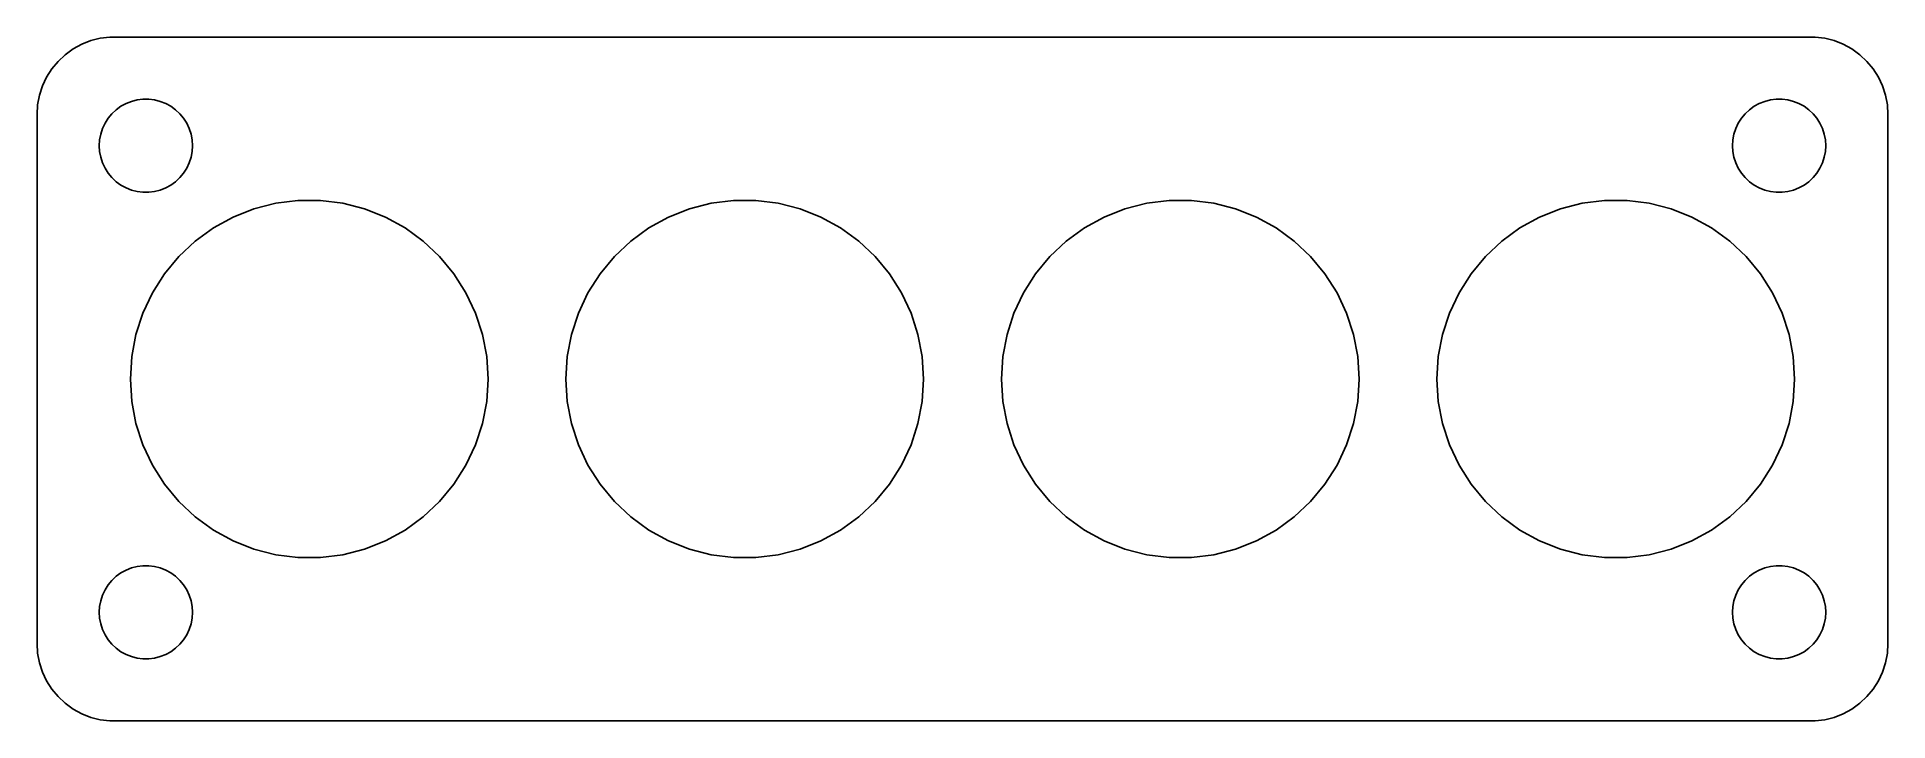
# Model space of a CAD drawing. Header units: metres. Extents: x -60 to 60, y 32 to 76.
import ezdxf

# ---------------------------------------------------------------- set-up
doc = ezdxf.new("R2010")
doc.units = ezdxf.units.M

msp = doc.modelspace()

# ---------------------------------------------------------------- linework, layer by layer
for p, q in [((-57.1791, 75.2216), (-57.6871, 74.8526)), ((-56.6289, 75.5241), (-57.1791, 75.2216)), ((-56.0451, 75.7553), (-56.6289, 75.5241)), ((-55.4369, 75.9114), (-56.0451, 75.7553)), ((-54.8139, 75.9901), (-55.4369, 75.9114)), ((54.8139, 75.9901), (-54.8139, 75.9901)), ((55.4369, 75.9114), (54.8139, 75.9901)), ((56.0451, 75.7553), (55.4369, 75.9114)), ((56.6289, 75.5241), (56.0451, 75.7553)), ((57.1791, 75.2216), (56.6289, 75.5241)), ((57.6871, 74.8526), (57.1791, 75.2216)), ((-58.5451, 73.9389), (-58.8815, 73.4088)), ((-58.1448, 74.4227), (-58.5451, 73.9389)), ((-57.6871, 74.8526), (-58.1448, 74.4227)), ((58.1448, 74.4227), (57.6871, 74.8526)), ((58.5451, 73.9389), (58.1448, 74.4227)), ((58.8815, 73.4088), (58.5451, 73.9389)), ((-59.1489, 72.8406), (-59.3429, 72.2434)), ((-58.8815, 73.4088), (-59.1489, 72.8406)), ((59.1489, 72.8406), (58.8815, 73.4088)), ((59.3429, 72.2434), (59.1489, 72.8406)), ((-59.4606, 71.6267), (-59.5, 71)), ((-59.3429, 72.2434), (-59.4606, 71.6267)), ((-54.4123, 71.3115), (-54.1075, 71.533)), ((-54.1075, 71.533), (-53.7773, 71.7145)), ((-53.7773, 71.7145), (-53.427, 71.8532)), ((-53.427, 71.8532), (-53.0621, 71.9469)), ((-53.0621, 71.9469), (-52.6884, 71.9941)), ((-52.6884, 71.9941), (-52.3116, 71.9941)), ((-52.3116, 71.9941), (-51.9379, 71.9469)), ((-51.9379, 71.9469), (-51.5729, 71.8532)), ((-51.5729, 71.8532), (-51.2227, 71.7145)), ((-51.2227, 71.7145), (-50.8925, 71.533)), ((-50.8925, 71.533), (-50.5877, 71.3115)), ((50.5877, 71.3115), (50.8925, 71.533)), ((50.8925, 71.533), (51.2227, 71.7145)), ((51.2227, 71.7145), (51.5729, 71.8532)), ((51.5729, 71.8532), (51.9379, 71.9469)), ((51.9379, 71.9469), (52.3116, 71.9941)), ((52.3116, 71.9941), (52.6884, 71.9941)), ((52.6884, 71.9941), (53.0621, 71.9469)), ((53.0621, 71.9469), (53.427, 71.8532)), ((53.427, 71.8532), (53.7773, 71.7145)), ((53.7773, 71.7145), (54.1075, 71.533)), ((54.1075, 71.533), (54.4123, 71.3115)), ((59.4606, 71.6267), (59.3429, 72.2434)), ((59.5, 71), (59.4606, 71.6267)), ((-59.5, 71), (-59.5, 37)), ((-55.2893, 70.1044), (-55.1289, 70.4453)), ((-55.1289, 70.4453), (-54.927, 70.7634)), ((-54.927, 70.7634), (-54.6869, 71.0536)), ((-54.6869, 71.0536), (-54.4123, 71.3115)), ((-50.5877, 71.3115), (-50.3131, 71.0536)), ((-50.3131, 71.0536), (-50.0729, 70.7634)), ((-50.0729, 70.7634), (-49.8711, 70.4453)), ((-49.8711, 70.4453), (-49.7107, 70.1044)), ((49.7107, 70.1044), (49.8711, 70.4453)), ((49.8711, 70.4453), (50.0729, 70.7634)), ((50.0729, 70.7634), (50.3131, 71.0536)), ((50.3131, 71.0536), (50.5877, 71.3115)), ((54.4123, 71.3115), (54.6869, 71.0536)), ((54.6869, 71.0536), (54.927, 70.7634)), ((54.927, 70.7634), (55.1289, 70.4453)), ((55.1289, 70.4453), (55.2893, 70.1044)), ((59.5, 37), (59.5, 71)), ((-55.5, 69), (-55.4763, 69.376)), ((-55.4763, 69.376), (-55.4057, 69.7461)), ((-55.4057, 69.7461), (-55.2893, 70.1044)), ((-49.7107, 70.1044), (-49.5942, 69.7461)), ((-49.5942, 69.7461), (-49.5237, 69.376)), ((-49.5237, 69.376), (-49.5, 69)), ((49.5, 69), (49.5237, 69.376)), ((49.5237, 69.376), (49.5942, 69.7461)), ((49.5942, 69.7461), (49.7107, 70.1044)), ((55.2893, 70.1044), (55.4057, 69.7461)), ((55.4057, 69.7461), (55.4763, 69.376)), ((55.4763, 69.376), (55.5, 69)), ((-55.4763, 68.624), (-55.5, 69)), ((-55.4057, 68.2539), (-55.4763, 68.624)), ((-55.2893, 67.8956), (-55.4057, 68.2539)), ((-55.1289, 67.5547), (-55.2893, 67.8956)), ((-49.7107, 67.8956), (-49.8711, 67.5547)), ((-49.5942, 68.2539), (-49.7107, 67.8956)), ((-49.5237, 68.624), (-49.5942, 68.2539)), ((-49.5, 69), (-49.5237, 68.624)), ((49.5237, 68.624), (49.5, 69)), ((49.5942, 68.2539), (49.5237, 68.624)), ((49.7107, 67.8956), (49.5942, 68.2539)), ((49.8711, 67.5547), (49.7107, 67.8956)), ((55.2893, 67.8956), (55.1289, 67.5547)), ((55.4057, 68.2539), (55.2893, 67.8956)), ((55.4763, 68.624), (55.4057, 68.2539)), ((55.5, 69), (55.4763, 68.624)), ((-54.927, 67.2366), (-55.1289, 67.5547)), ((-54.6869, 66.9464), (-54.927, 67.2366)), ((-54.4123, 66.6884), (-54.6869, 66.9464)), ((-54.1075, 66.467), (-54.4123, 66.6884)), ((-50.5877, 66.6884), (-50.8925, 66.467)), ((-50.3131, 66.9464), (-50.5877, 66.6884)), ((-50.0729, 67.2366), (-50.3131, 66.9464)), ((-49.8711, 67.5547), (-50.0729, 67.2366)), ((50.0729, 67.2366), (49.8711, 67.5547)), ((50.3131, 66.9464), (50.0729, 67.2366)), ((50.5877, 66.6884), (50.3131, 66.9464)), ((50.8925, 66.467), (50.5877, 66.6884)), ((54.4123, 66.6884), (54.1075, 66.467)), ((54.6869, 66.9464), (54.4123, 66.6884)), ((54.927, 67.2366), (54.6869, 66.9464)), ((55.1289, 67.5547), (54.927, 67.2366)), ((-53.7773, 66.2855), (-54.1075, 66.467)), ((-53.427, 66.1468), (-53.7773, 66.2855)), ((-53.0621, 66.0531), (-53.427, 66.1468)), ((-52.6884, 66.0059), (-53.0621, 66.0531)), ((-52.3116, 66.0059), (-52.6884, 66.0059)), ((-51.9379, 66.0531), (-52.3116, 66.0059)), ((-51.5729, 66.1468), (-51.9379, 66.0531)), ((-51.2227, 66.2855), (-51.5729, 66.1468)), ((-50.8925, 66.467), (-51.2227, 66.2855)), ((-44.1549, 65.2963), (-42.7221, 65.4773)), ((-42.7221, 65.4773), (-41.2779, 65.4773)), ((-41.2779, 65.4773), (-39.8451, 65.2963)), ((-16.1549, 65.2963), (-14.7221, 65.4773)), ((-14.7221, 65.4773), (-13.2779, 65.4773)), ((-13.2779, 65.4773), (-11.8451, 65.2963)), ((11.8451, 65.2963), (13.2779, 65.4773)), ((13.2779, 65.4773), (14.7221, 65.4773)), ((14.7221, 65.4773), (16.1549, 65.2963)), ((39.8451, 65.2963), (41.2779, 65.4773)), ((41.2779, 65.4773), (42.7221, 65.4773)), ((42.7221, 65.4773), (44.1549, 65.2963)), ((51.2227, 66.2855), (50.8925, 66.467)), ((51.5729, 66.1468), (51.2227, 66.2855)), ((51.9379, 66.0531), (51.5729, 66.1468)), ((52.3116, 66.0059), (51.9379, 66.0531)), ((52.6884, 66.0059), (52.3116, 66.0059)), ((53.0621, 66.0531), (52.6884, 66.0059)), ((53.427, 66.1468), (53.0621, 66.0531)), ((53.7773, 66.2855), (53.427, 66.1468)), ((54.1075, 66.467), (53.7773, 66.2855)), ((-48.162, 63.7098), (-46.8965, 64.4055)), ((-46.8965, 64.4055), (-45.5537, 64.9371)), ((-45.5537, 64.9371), (-44.1549, 65.2963)), ((-39.8451, 65.2963), (-38.4463, 64.9371)), ((-38.4463, 64.9371), (-37.1035, 64.4055)), ((-37.1035, 64.4055), (-35.838, 63.7098)), ((-20.162, 63.7098), (-18.8965, 64.4055)), ((-18.8965, 64.4055), (-17.5537, 64.9371)), ((-17.5537, 64.9371), (-16.1549, 65.2963)), ((-11.8451, 65.2963), (-10.4463, 64.9371)), ((-10.4463, 64.9371), (-9.10353, 64.4055)), ((-9.10353, 64.4055), (-7.83798, 63.7098)), ((7.83798, 63.7098), (9.10353, 64.4055)), ((9.10353, 64.4055), (10.4463, 64.9371)), ((10.4463, 64.9371), (11.8451, 65.2963)), ((16.1549, 65.2963), (17.5537, 64.9371)), ((17.5537, 64.9371), (18.8965, 64.4055)), ((18.8965, 64.4055), (20.162, 63.7098)), ((35.838, 63.7098), (37.1035, 64.4055)), ((37.1035, 64.4055), (38.4463, 64.9371)), ((38.4463, 64.9371), (39.8451, 65.2963)), ((44.1549, 65.2963), (45.5537, 64.9371)), ((45.5537, 64.9371), (46.8965, 64.4055)), ((46.8965, 64.4055), (48.162, 63.7098)), ((-49.3304, 62.8609), (-48.162, 63.7098)), ((-35.838, 63.7098), (-34.6696, 62.8609)), ((-21.3304, 62.8609), (-20.162, 63.7098)), ((-7.83798, 63.7098), (-6.66962, 62.8609)), ((6.66962, 62.8609), (7.83798, 63.7098)), ((20.162, 63.7098), (21.3304, 62.8609)), ((34.6696, 62.8609), (35.838, 63.7098)), ((48.162, 63.7098), (49.3304, 62.8609)), ((-50.3831, 61.8723), (-49.3304, 62.8609)), ((-34.6696, 62.8609), (-33.6169, 61.8723)), ((-22.3831, 61.8723), (-21.3304, 62.8609)), ((-6.66962, 62.8609), (-5.61685, 61.8723)), ((5.61685, 61.8723), (6.66962, 62.8609)), ((21.3304, 62.8609), (22.3831, 61.8723)), ((33.6169, 61.8723), (34.6696, 62.8609)), ((49.3304, 62.8609), (50.3831, 61.8723)), ((-52.0775, 59.5402), (-51.3037, 60.7595)), ((-51.3037, 60.7595), (-50.3831, 61.8723)), ((-33.6169, 61.8723), (-32.6963, 60.7595)), ((-32.6963, 60.7595), (-31.9225, 59.5402)), ((-24.0775, 59.5402), (-23.3037, 60.7595)), ((-23.3037, 60.7595), (-22.3831, 61.8723)), ((-5.61685, 61.8723), (-4.6963, 60.7595)), ((-4.6963, 60.7595), (-3.92247, 59.5402)), ((3.92247, 59.5402), (4.6963, 60.7595)), ((4.6963, 60.7595), (5.61685, 61.8723)), ((22.3831, 61.8723), (23.3037, 60.7595)), ((23.3037, 60.7595), (24.0775, 59.5402)), ((31.9225, 59.5402), (32.6963, 60.7595)), ((32.6963, 60.7595), (33.6169, 61.8723)), ((50.3831, 61.8723), (51.3037, 60.7595)), ((51.3037, 60.7595), (52.0775, 59.5402)), ((-52.6924, 58.2334), (-52.0775, 59.5402)), ((-31.9225, 59.5402), (-31.3076, 58.2334)), ((-24.6924, 58.2334), (-24.0775, 59.5402)), ((-3.92247, 59.5402), (-3.30756, 58.2334)), ((3.30756, 58.2334), (3.92247, 59.5402)), ((24.0775, 59.5402), (24.6924, 58.2334)), ((31.3076, 58.2334), (31.9225, 59.5402)), ((52.0775, 59.5402), (52.6924, 58.2334)), ((-53.1387, 56.8599), (-52.6924, 58.2334)), ((-31.3076, 58.2334), (-30.8613, 56.8599)), ((-25.1387, 56.8599), (-24.6924, 58.2334)), ((-3.30756, 58.2334), (-2.86128, 56.8599)), ((2.86128, 56.8599), (3.30756, 58.2334)), ((24.6924, 58.2334), (25.1387, 56.8599)), ((30.8613, 56.8599), (31.3076, 58.2334)), ((52.6924, 58.2334), (53.1387, 56.8599)), ((-53.4093, 55.4413), (-53.1387, 56.8599)), ((-30.8613, 56.8599), (-30.5907, 55.4413)), ((-25.4093, 55.4413), (-25.1387, 56.8599)), ((-2.86128, 56.8599), (-2.59067, 55.4413)), ((2.59067, 55.4413), (2.86128, 56.8599)), ((25.1387, 56.8599), (25.4093, 55.4413)), ((30.5907, 55.4413), (30.8613, 56.8599)), ((53.1387, 56.8599), (53.4093, 55.4413)), ((-53.5, 54), (-53.4093, 55.4413)), ((-30.5907, 55.4413), (-30.5, 54)), ((-25.5, 54), (-25.4093, 55.4413)), ((-2.59067, 55.4413), (-2.5, 54)), ((2.5, 54), (2.59067, 55.4413)), ((25.4093, 55.4413), (25.5, 54)), ((30.5, 54), (30.5907, 55.4413)), ((53.4093, 55.4413), (53.5, 54)), ((-53.4093, 52.5587), (-53.5, 54)), ((-30.5, 54), (-30.5907, 52.5587)), ((-25.4093, 52.5587), (-25.5, 54)), ((-2.5, 54), (-2.59067, 52.5587)), ((2.59067, 52.5587), (2.5, 54)), ((25.5, 54), (25.4093, 52.5587)), ((30.5907, 52.5587), (30.5, 54)), ((53.5, 54), (53.4093, 52.5587)), ((-53.1387, 51.1401), (-53.4093, 52.5587)), ((-30.5907, 52.5587), (-30.8613, 51.1401)), ((-25.1387, 51.1401), (-25.4093, 52.5587)), ((-2.59067, 52.5587), (-2.86128, 51.1401)), ((2.86128, 51.1401), (2.59067, 52.5587)), ((25.4093, 52.5587), (25.1387, 51.1401)), ((30.8613, 51.1401), (30.5907, 52.5587)), ((53.4093, 52.5587), (53.1387, 51.1401)), ((-52.6924, 49.7666), (-53.1387, 51.1401)), ((-30.8613, 51.1401), (-31.3076, 49.7666)), ((-24.6924, 49.7666), (-25.1387, 51.1401)), ((-2.86128, 51.1401), (-3.30756, 49.7666)), ((3.30756, 49.7666), (2.86128, 51.1401)), ((25.1387, 51.1401), (24.6924, 49.7666)), ((31.3076, 49.7666), (30.8613, 51.1401)), ((53.1387, 51.1401), (52.6924, 49.7666)), ((-52.0775, 48.4598), (-52.6924, 49.7666)), ((-31.3076, 49.7666), (-31.9225, 48.4598)), ((-24.0775, 48.4598), (-24.6924, 49.7666)), ((-3.30756, 49.7666), (-3.92247, 48.4598)), ((3.92247, 48.4598), (3.30756, 49.7666)), ((24.6924, 49.7666), (24.0775, 48.4598)), ((31.9225, 48.4598), (31.3076, 49.7666)), ((52.6924, 49.7666), (52.0775, 48.4598)), ((-51.3037, 47.2405), (-52.0775, 48.4598)), ((-31.9225, 48.4598), (-32.6963, 47.2405)), ((-23.3037, 47.2405), (-24.0775, 48.4598)), ((-3.92247, 48.4598), (-4.6963, 47.2405)), ((4.6963, 47.2405), (3.92247, 48.4598)), ((24.0775, 48.4598), (23.3037, 47.2405)), ((32.6963, 47.2405), (31.9225, 48.4598)), ((52.0775, 48.4598), (51.3037, 47.2405)), ((-50.3831, 46.1277), (-51.3037, 47.2405)), ((-32.6963, 47.2405), (-33.6169, 46.1277)), ((-22.3831, 46.1277), (-23.3037, 47.2405)), ((-4.6963, 47.2405), (-5.61685, 46.1277)), ((5.61685, 46.1277), (4.6963, 47.2405)), ((23.3037, 47.2405), (22.3831, 46.1277)), ((33.6169, 46.1277), (32.6963, 47.2405)), ((51.3037, 47.2405), (50.3831, 46.1277)), ((-49.3304, 45.1391), (-50.3831, 46.1277)), ((-33.6169, 46.1277), (-34.6696, 45.1391)), ((-21.3304, 45.1391), (-22.3831, 46.1277)), ((-5.61685, 46.1277), (-6.66962, 45.1391)), ((6.66962, 45.1391), (5.61685, 46.1277)), ((22.3831, 46.1277), (21.3304, 45.1391)), ((34.6696, 45.1391), (33.6169, 46.1277)), ((50.3831, 46.1277), (49.3304, 45.1391)), ((-48.162, 44.2902), (-49.3304, 45.1391)), ((-46.8965, 43.5945), (-48.162, 44.2902)), ((-35.838, 44.2902), (-37.1035, 43.5945)), ((-34.6696, 45.1391), (-35.838, 44.2902)), ((-20.162, 44.2902), (-21.3304, 45.1391)), ((-18.8965, 43.5945), (-20.162, 44.2902)), ((-7.83798, 44.2902), (-9.10353, 43.5945)), ((-6.66962, 45.1391), (-7.83798, 44.2902)), ((7.83798, 44.2902), (6.66962, 45.1391)), ((9.10353, 43.5945), (7.83798, 44.2902)), ((20.162, 44.2902), (18.8965, 43.5945)), ((21.3304, 45.1391), (20.162, 44.2902)), ((35.838, 44.2902), (34.6696, 45.1391)), ((37.1035, 43.5945), (35.838, 44.2902)), ((48.162, 44.2902), (46.8965, 43.5945)), ((49.3304, 45.1391), (48.162, 44.2902)), ((-45.5537, 43.0629), (-46.8965, 43.5945)), ((-44.1549, 42.7037), (-45.5537, 43.0629)), ((-38.4463, 43.0629), (-39.8451, 42.7037)), ((-37.1035, 43.5945), (-38.4463, 43.0629)), ((-17.5537, 43.0629), (-18.8965, 43.5945)), ((-16.1549, 42.7037), (-17.5537, 43.0629)), ((-10.4463, 43.0629), (-11.8451, 42.7037)), ((-9.10353, 43.5945), (-10.4463, 43.0629)), ((10.4463, 43.0629), (9.10353, 43.5945)), ((11.8451, 42.7037), (10.4463, 43.0629)), ((17.5537, 43.0629), (16.1549, 42.7037)), ((18.8965, 43.5945), (17.5537, 43.0629)), ((38.4463, 43.0629), (37.1035, 43.5945)), ((39.8451, 42.7037), (38.4463, 43.0629)), ((45.5537, 43.0629), (44.1549, 42.7037)), ((46.8965, 43.5945), (45.5537, 43.0629)), ((-54.1075, 41.533), (-53.7773, 41.7145)), ((-53.7773, 41.7145), (-53.427, 41.8532)), ((-53.427, 41.8532), (-53.0621, 41.9469)), ((-53.0621, 41.9469), (-52.6884, 41.9941)), ((-52.6884, 41.9941), (-52.3116, 41.9941)), ((-52.3116, 41.9941), (-51.9379, 41.9469)), ((-51.9379, 41.9469), (-51.5729, 41.8532)), ((-51.5729, 41.8532), (-51.2227, 41.7145)), ((-51.2227, 41.7145), (-50.8925, 41.533)), ((-42.7221, 42.5227), (-44.1549, 42.7037)), ((-41.2779, 42.5227), (-42.7221, 42.5227)), ((-39.8451, 42.7037), (-41.2779, 42.5227)), ((-14.7221, 42.5227), (-16.1549, 42.7037)), ((-13.2779, 42.5227), (-14.7221, 42.5227)), ((-11.8451, 42.7037), (-13.2779, 42.5227)), ((13.2779, 42.5227), (11.8451, 42.7037)), ((14.7221, 42.5227), (13.2779, 42.5227)), ((16.1549, 42.7037), (14.7221, 42.5227)), ((41.2779, 42.5227), (39.8451, 42.7037)), ((42.7221, 42.5227), (41.2779, 42.5227)), ((44.1549, 42.7037), (42.7221, 42.5227)), ((50.8925, 41.533), (51.2227, 41.7145)), ((51.2227, 41.7145), (51.5729, 41.8532)), ((51.5729, 41.8532), (51.9379, 41.9469)), ((51.9379, 41.9469), (52.3116, 41.9941)), ((52.3116, 41.9941), (52.6884, 41.9941)), ((52.6884, 41.9941), (53.0621, 41.9469)), ((53.0621, 41.9469), (53.427, 41.8532)), ((53.427, 41.8532), (53.7773, 41.7145)), ((53.7773, 41.7145), (54.1075, 41.533)), ((-55.1289, 40.4453), (-54.927, 40.7634)), ((-54.927, 40.7634), (-54.6869, 41.0536)), ((-54.6869, 41.0536), (-54.4123, 41.3116)), ((-54.4123, 41.3116), (-54.1075, 41.533)), ((-50.8925, 41.533), (-50.5877, 41.3116)), ((-50.5877, 41.3116), (-50.3131, 41.0536)), ((-50.3131, 41.0536), (-50.0729, 40.7634)), ((-50.0729, 40.7634), (-49.8711, 40.4453)), ((49.8711, 40.4453), (50.0729, 40.7634)), ((50.0729, 40.7634), (50.3131, 41.0536)), ((50.3131, 41.0536), (50.5877, 41.3116)), ((50.5877, 41.3116), (50.8925, 41.533)), ((54.1075, 41.533), (54.4123, 41.3116)), ((54.4123, 41.3116), (54.6869, 41.0536)), ((54.6869, 41.0536), (54.927, 40.7634)), ((54.927, 40.7634), (55.1289, 40.4453)), ((-55.5, 39), (-55.4763, 39.376)), ((-55.4763, 39.376), (-55.4057, 39.7461)), ((-55.4057, 39.7461), (-55.2893, 40.1044)), ((-55.2893, 40.1044), (-55.1289, 40.4453)), ((-49.8711, 40.4453), (-49.7107, 40.1044)), ((-49.7107, 40.1044), (-49.5942, 39.7461)), ((-49.5942, 39.7461), (-49.5237, 39.376)), ((-49.5237, 39.376), (-49.5, 39)), ((49.5, 39), (49.5237, 39.376)), ((49.5237, 39.376), (49.5942, 39.7461)), ((49.5942, 39.7461), (49.7107, 40.1044)), ((49.7107, 40.1044), (49.8711, 40.4453)), ((55.1289, 40.4453), (55.2893, 40.1044)), ((55.2893, 40.1044), (55.4057, 39.7461)), ((55.4057, 39.7461), (55.4763, 39.376)), ((55.4763, 39.376), (55.5, 39)), ((-55.4763, 38.624), (-55.5, 39)), ((-55.4057, 38.2539), (-55.4763, 38.624)), ((-55.2893, 37.8956), (-55.4057, 38.2539)), ((-49.5942, 38.2539), (-49.7107, 37.8956)), ((-49.5237, 38.624), (-49.5942, 38.2539)), ((-49.5, 39), (-49.5237, 38.624)), ((49.5237, 38.624), (49.5, 39)), ((49.5942, 38.2539), (49.5237, 38.624)), ((49.7107, 37.8956), (49.5942, 38.2539)), ((55.4057, 38.2539), (55.2893, 37.8956)), ((55.4763, 38.624), (55.4057, 38.2539)), ((55.5, 39), (55.4763, 38.624)), ((-59.5, 37), (-59.4606, 36.3733)), ((-55.1289, 37.5547), (-55.2893, 37.8956)), ((-54.927, 37.2366), (-55.1289, 37.5547)), ((-54.6869, 36.9464), (-54.927, 37.2366)), ((-54.4123, 36.6885), (-54.6869, 36.9464)), ((-50.3131, 36.9464), (-50.5877, 36.6885)), ((-50.0729, 37.2366), (-50.3131, 36.9464)), ((-49.8711, 37.5547), (-50.0729, 37.2366)), ((-49.7107, 37.8956), (-49.8711, 37.5547)), ((49.8711, 37.5547), (49.7107, 37.8956)), ((50.0729, 37.2366), (49.8711, 37.5547)), ((50.3131, 36.9464), (50.0729, 37.2366)), ((50.5877, 36.6885), (50.3131, 36.9464)), ((54.6869, 36.9464), (54.4123, 36.6885)), ((54.927, 37.2366), (54.6869, 36.9464)), ((55.1289, 37.5547), (54.927, 37.2366)), ((55.2893, 37.8956), (55.1289, 37.5547)), ((59.4606, 36.3733), (59.5, 37)), ((-59.4606, 36.3733), (-59.3429, 35.7566)), ((-59.3429, 35.7566), (-59.1489, 35.1594)), ((-54.1075, 36.467), (-54.4123, 36.6885)), ((-53.7773, 36.2855), (-54.1075, 36.467)), ((-53.427, 36.1468), (-53.7773, 36.2855)), ((-53.0621, 36.0531), (-53.427, 36.1468)), ((-52.6884, 36.0059), (-53.0621, 36.0531)), ((-52.3116, 36.0059), (-52.6884, 36.0059)), ((-51.9379, 36.0531), (-52.3116, 36.0059)), ((-51.5729, 36.1468), (-51.9379, 36.0531)), ((-51.2227, 36.2855), (-51.5729, 36.1468)), ((-50.8925, 36.467), (-51.2227, 36.2855)), ((-50.5877, 36.6885), (-50.8925, 36.467)), ((50.8925, 36.467), (50.5877, 36.6885)), ((51.2227, 36.2855), (50.8925, 36.467)), ((51.5729, 36.1468), (51.2227, 36.2855)), ((51.9379, 36.0531), (51.5729, 36.1468)), ((52.3116, 36.0059), (51.9379, 36.0531)), ((52.6884, 36.0059), (52.3116, 36.0059)), ((53.0621, 36.0531), (52.6884, 36.0059)), ((53.427, 36.1468), (53.0621, 36.0531)), ((53.7773, 36.2855), (53.427, 36.1468)), ((54.1075, 36.467), (53.7773, 36.2855)), ((54.4123, 36.6885), (54.1075, 36.467)), ((59.1489, 35.1594), (59.3429, 35.7566)), ((59.3429, 35.7566), (59.4606, 36.3733)), ((-59.1489, 35.1594), (-58.8815, 34.5912)), ((-58.8815, 34.5912), (-58.5451, 34.0611)), ((58.5451, 34.0611), (58.8815, 34.5912)), ((58.8815, 34.5912), (59.1489, 35.1594)), ((-58.5451, 34.0611), (-58.1448, 33.5773)), ((-58.1448, 33.5773), (-57.6871, 33.1474)), ((57.6871, 33.1474), (58.1448, 33.5773)), ((58.1448, 33.5773), (58.5451, 34.0611)), ((-57.6871, 33.1474), (-57.1791, 32.7784)), ((-57.1791, 32.7784), (-56.6289, 32.4759)), ((-56.6289, 32.4759), (-56.0451, 32.2447)), ((-56.0451, 32.2447), (-55.4369, 32.0886)), ((55.4369, 32.0886), (56.0451, 32.2447)), ((56.0451, 32.2447), (56.6289, 32.4759)), ((56.6289, 32.4759), (57.1791, 32.7784)), ((57.1791, 32.7784), (57.6871, 33.1474)), ((-55.4369, 32.0886), (-54.8139, 32.0099)), ((-54.8139, 32.0099), (54.8139, 32.0099)), ((54.8139, 32.0099), (55.4369, 32.0886))]:
    msp.add_line(p, q)

doc.saveas('drawing.dxf')
